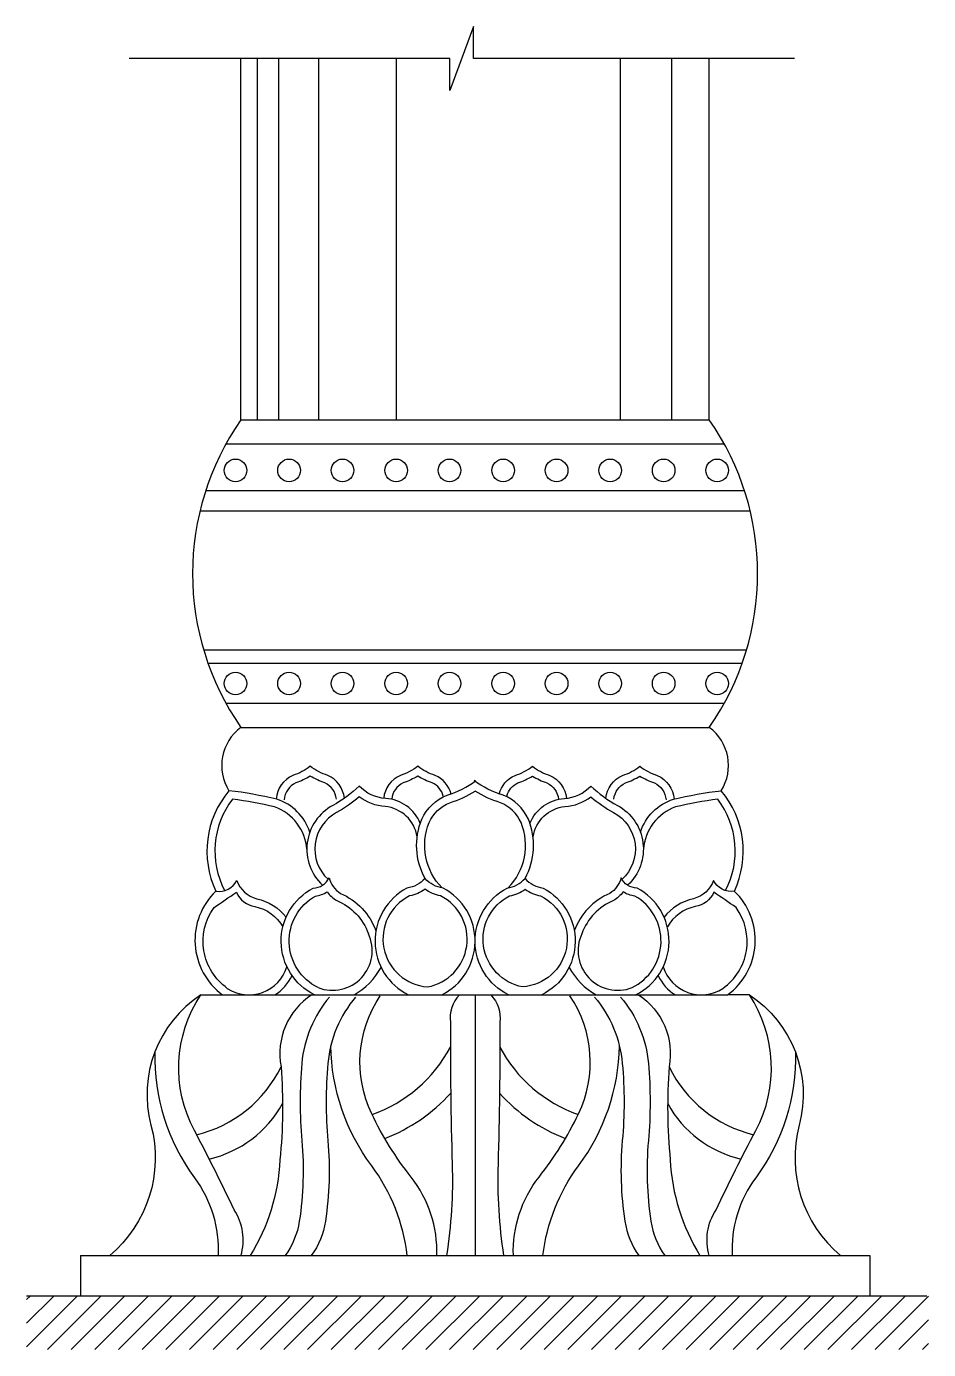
# Model space of a CAD drawing. Extents: x 1500 to 2141, y 1988 to 2928.
import ezdxf

# ---------------------------------------------------------------- set-up
doc = ezdxf.new("R2010")
doc.units = 0
doc.header["$LTSCALE"] = 100
doc.header["$MEASUREMENT"] = 0
for name, color, linetype in [('2', 2, 'CONTINUOUS'), ('3', 3, 'CONTINUOUS'), ('4', 4, 'CONTINUOUS'), ('7', 7, 'CONTINUOUS')]:
    doc.layers.add(name, color=color, linetype=linetype)

msp = doc.modelspace()

# ---------------------------------------------------------------- hatches: boundary and pattern name
at = {"layer": '3'}
h = msp.add_hatch(dxfattribs=at)
h.set_pattern_fill('ANSI31', color=256, scale=95, style=0)
h.set_pattern_definition([(45, (-15912.246, 2865.459), (-8.396893, 8.396893), [])])
h.paths.add_polyline_path([(2140.96, 1987.8), (2140.96, 2026.02), (1500.4, 2026.02), (1500.4, 1987.8)])

# ---------------------------------------------------------------- linework, layer by layer
at = {"layer": '2'}
msp.add_line((1500.4, 2026.02), (2139.83, 2026.02), dxfattribs=at)
at = {"layer": '3'}
for points in [[(2045.67, 2904.91), (1817.85, 2904.91), (1817.85, 2927.68), (1801.06, 2882.15), (1801.06, 2904.91), (1573.24, 2904.91)], [(1664.13, 2904.91), (1664.13, 2648.27)], [(1679.33, 2904.91), (1679.33, 2648.27)], [(1707.83, 2904.91), (1707.83, 2648.27)], [(1762.93, 2904.91), (1762.93, 2648.27)], [(1922.27, 2648.27), (1922.27, 2904.91)], [(1958.63, 2648.27), (1958.63, 2904.91)]]:
    msp.add_lwpolyline(points, dxfattribs=at)
for points in [[(1720.48, 2378.81, 0.266373), (1712.23, 2390.3, -0.057838), (1701.96, 2395.22, -0.057838), (1691.69, 2390.3, 0.274405), (1683.4, 2378.39, 0.274405)], [(1796.39, 2380.97, 0.225364), (1788.53, 2390.3, -0.057838), (1778.26, 2395.22, -0.057838), (1767.99, 2390.3, 0.266329), (1759.74, 2378.81, 0.266329)], [(1841.57, 2380.97, -0.225364), (1849.43, 2390.3, 0.057838), (1859.7, 2395.22, 0.057838), (1869.96, 2390.3, -0.266329), (1878.22, 2378.81, -0.266329)], [(1917.48, 2378.81, -0.266373), (1925.73, 2390.3, 0.057838), (1936, 2395.22, 0.057838), (1946.26, 2390.3, -0.274405), (1954.55, 2378.39, -0.274405)], [(1699.48, 2343.22, 0.297016), (1676.56, 2373.22, 0.026819), (1646.67, 2378.72, 0.026819)], [(1777.79, 2352.03, 0.339606), (1755.15, 2373.58, -0.147923), (1736.75, 2380.42, -0.053986), (1720.62, 2369.29, 0.512678), (1714.56, 2321.83, 0.512678)], [(1795.51, 2315.69, -0.299918), (1786.38, 2362.24, -0.191111), (1801, 2376.27, 0.076323), (1818.98, 2384.55, 0.076323)], [(1842.45, 2315.69, 0.299918), (1851.58, 2362.24, 0.191111), (1836.96, 2376.27, -0.076323), (1818.98, 2384.55, -0.076323)], [(1860.17, 2352.03, -0.339606), (1882.81, 2373.58, 0.147923), (1901.21, 2380.42, 0.053986), (1917.34, 2369.29, -0.512678), (1923.4, 2321.83, -0.512678)], [(1996.9, 2313.85, 0.290027), (1991.29, 2378.72, 0.026819), (1961.39, 2373.22, 0.297016), (1938.48, 2343.22)], [(1643.03, 2244.35, -0.416708), (1633.59, 2301.79, -0.003438), (1649.44, 2312.6, 0.249905), (1662.61, 2302.5, -0.211704), (1682.47, 2288.05)], [(1707.49, 2244.88, -0.600957), (1705.56, 2309.97, 0.118991), (1713.87, 2312.94, 0.098077), (1720.71, 2306.75, -0.212217), (1743.17, 2283.2, -0.212217)], [(1785.22, 2245.41, 0.716328), (1794.45, 2310.09, -0.113924), (1783.45, 2314.79, -0.113924), (1772.45, 2310.09, 0.762066), (1785.22, 2245.41, 0.60326)], [(1852.74, 2245.41, -0.716328), (1843.5, 2310.09, 0.113924), (1854.5, 2314.79, 0.113924), (1865.51, 2310.09, -0.762066), (1852.74, 2245.41, -0.60326)], [(1930.47, 2244.88, 0.600957), (1932.4, 2309.97, -0.118991), (1924.09, 2312.94, -0.098077), (1917.25, 2306.75, 0.212217), (1894.79, 2283.2, 0.212217)], [(1994.93, 2244.35, 0.416708), (2004.36, 2301.79, 0.003438), (1988.51, 2312.6, -0.249905), (1975.35, 2302.5, 0.211704), (1955.49, 2288.05)]]:
    msp.add_lwpolyline(points, format="xyb", dxfattribs=at)
for centre in [(1648.86, 2612.33), (1686.86, 2612.33), (1724.86, 2612.33), (1762.86, 2612.33), (1800.86, 2612.33), (1838.86, 2612.33), (1876.86, 2612.33), (1914.86, 2612.33), (1952.86, 2612.33), (1990.86, 2612.33), (1648.86, 2460.96), (1686.86, 2460.96), (1724.86, 2460.96), (1762.86, 2460.96), (1800.86, 2460.96), (1838.86, 2460.96), (1876.86, 2460.96), (1914.86, 2460.96), (1952.86, 2460.96), (1990.86, 2460.96)]:
    msp.add_circle(centre, 8.02, dxfattribs=at)
msp.add_arc((1695.08, 2341.85), 60.85, 142.70693, 207.40122, dxfattribs=at)
at = {"layer": '4'}
for p, q in [((1652.73, 2648.27), (1652.73, 2904.91)), ((1985.23, 2648.27), (1985.23, 2904.91)), ((1652.73, 2648.27), (1985.23, 2648.27)), ((1652.73, 2429.77), (1985.23, 2429.77)), ((1624.23, 2239.77), (1639.64, 2239.77)), ((1639.64, 2239.77), (1998.32, 2239.77)), ((2013.73, 2239.77), (1998.32, 2239.77)), ((1538.73, 2054.52), (2099.23, 2054.52)), ((1538.73, 2054.52), (1538.73, 2026.02)), ((2099.23, 2054.52), (2099.23, 2026.02)), ((1538.73, 2026.02), (2099.23, 2026.02))]:
    msp.add_line(p, q, dxfattribs=at)
for points in [[(1624.23, 2239.77, 0.322787), (1588.81, 2147.17, -0.290645), (1559.49, 2054.52, -0.290645)], [(2013.73, 2239.77, -0.322787), (2049.14, 2147.17, 0.290645), (2078.47, 2054.52, 0.290645)]]:
    msp.add_lwpolyline(points, format="xyb", dxfattribs=at)
for centre, radius, start, end in [((1809.08, 2539.02), 190.74, 145.05643, 214.94357), ((1828.88, 2539.02), 190.74, 325.05643, 34.94357), ((1672.69, 2402.68), 33.65, 126.38789, 212.17836), ((1965.27, 2402.68), 33.65, 327.82164, 53.61211), ((1695.08, 2341.85), 66.55, 139.84617, 205.27371), ((1942.88, 2341.85), 66.55, 334.72629, 40.15383), ((1942.88, 2341.85), 66.55, 334.72629, 40.15383), ((1668.33, 2278.6), 48.28, 133.8206, 233.54948), ((1969.63, 2278.6), 48.28, 306.45052, 46.1794), ((1969.63, 2278.6), 48.28, 306.45052, 46.1794)]:
    msp.add_arc(centre, radius, start, end, dxfattribs=at)
at = {"layer": '7'}
for p, q in [((1642.08, 2631.17), (1995.88, 2631.17)), ((1627.66, 2597.92), (2010.29, 2597.92)), ((1623.64, 2583.67), (2014.32, 2583.67)), ((1626.19, 2484.87), (2011.77, 2484.87)), ((1629.28, 2475.37), (2008.68, 2475.37)), ((1642.08, 2446.87), (1995.88, 2446.87)), ((1818.98, 2239.77), (1818.98, 2054.52))]:
    msp.add_line(p, q, dxfattribs=at)
for points in [[(1726.15, 2379.39, 0.270514), (1714.31, 2395.62, -0.08047), (1701.96, 2402.13, -0.08047), (1689.61, 2395.62, 0.278563), (1677.72, 2378.8)], [(1801.9, 2382.42, 0.229427), (1790.61, 2395.62, -0.08047), (1778.26, 2402.13, -0.08047), (1765.91, 2395.62, 0.27047), (1754.07, 2379.4)], [(1836.05, 2382.42, -0.229427), (1847.35, 2395.62, 0.08047), (1859.7, 2402.13, 0.08047), (1872.05, 2395.62, -0.27047), (1883.89, 2379.4)], [(1911.8, 2379.39, -0.270514), (1923.65, 2395.62, 0.08047), (1936, 2402.13, 0.08047), (1948.35, 2395.62, -0.278563), (1960.24, 2378.8)], [(1780.04, 2361.55, 0.289289), (1755.5, 2379.27, -0.190838), (1736.7, 2388.11, -0.068662), (1717.91, 2374.3, 0.512678), (1710.67, 2317.66)], [(1783.45, 2322.46, -0.226857), (1781.15, 2364.51, -0.19457), (1799.15, 2381.67, 0.096797), (1819.53, 2391.96, 0.070707)], [(1854.5, 2322.46, 0.226857), (1856.81, 2364.51, 0.19457), (1838.81, 2381.67, -0.096797), (1818.42, 2391.96, -0.070707)], [(1857.92, 2361.55, -0.289289), (1882.46, 2379.27, 0.190838), (1901.25, 2388.11, 0.068662), (1920.05, 2374.3, -0.512678), (1927.28, 2317.66)], [(1701.58, 2355.33, 0.243736), (1678.1, 2378.72, 0.029775), (1644.21, 2384.76)], [(1936.38, 2355.33, -0.243736), (1959.86, 2378.72, -0.029775), (1993.75, 2384.76)], [(1704.96, 2239.77, -0.61175), (1703.92, 2315.57, 0.280458), (1715.36, 2322.96, 0.196864), (1723.31, 2311.84, -0.209539), (1748.53, 2285.12, -0.145994)], [(1795.27, 2239.77, 0.61175), (1796.32, 2315.57, -0.180306), (1783.45, 2322.46, -0.180306), (1770.59, 2315.57, 0.61175), (1771.64, 2239.77)], [(1842.69, 2239.77, -0.61175), (1841.64, 2315.57, 0.180306), (1854.5, 2322.46, 0.180306), (1867.37, 2315.57, -0.61175), (1866.32, 2239.77)], [(1932.99, 2239.77, 0.61175), (1934.04, 2315.57, -0.280458), (1922.6, 2322.96, -0.196864), (1914.65, 2311.84, 0.209539), (1889.42, 2285.12, 0.145994)], [(1634.9, 2313.44, 0.32206), (1649.77, 2321.03, 0.254546), (1663.89, 2308.05, -0.176774), (1684.76, 2294.85, -0.176774)], [(2003.06, 2313.44, -0.32206), (1988.19, 2321.03, -0.254546), (1974.06, 2308.05, 0.176774), (1953.2, 2294.85, 0.176774)], [(1652.67, 2054.52, 0.220117), (1647.87, 2087.09, 0.009983), (1619.71, 2143.32, -0.276563), (1624.23, 2239.77)], [(1702.99, 2239.77, 0.304987), (1681.22, 2188.71, -0.042207), (1680.41, 2122.47, -0.126869), (1659.29, 2054.52, -0.126869)], [(1715.63, 2238.17, 0.15492), (1695.93, 2191.06, 0.044385), (1695.93, 2136.19, -0.060067), (1694.14, 2078.94, -0.118683), (1684.17, 2054.52)], [(1734.14, 2238.17, 0.15492), (1714.44, 2191.06, 0.044385), (1714.44, 2136.19, -0.060067), (1712.65, 2078.94, -0.118683), (1702.68, 2054.52)], [(1791.79, 2054.52, 0.177067), (1773.51, 2110.36, -0.055136), (1745.54, 2155.31, -0.265461), (1751.62, 2239.13)], [(1807.84, 2239.77, 0.234994), (1801.49, 2220.3, 0.009148), (1802.7, 2119.47, -0.045583), (1798.75, 2054.52)], [(1830.12, 2239.77, -0.234994), (1836.47, 2220.3, -0.009148), (1835.25, 2119.47, 0.045583), (1839.2, 2054.52)], [(1846.17, 2054.52, -0.177067), (1864.44, 2110.36, 0.055136), (1892.42, 2155.31, 0.265461), (1886.34, 2239.13)], [(1903.81, 2238.17, -0.15492), (1923.52, 2191.06, -0.044385), (1923.52, 2136.19, 0.060067), (1925.31, 2078.94, 0.118683), (1935.28, 2054.52)], [(1922.32, 2238.17, -0.15492), (1942.03, 2191.06, -0.044385), (1942.03, 2136.19, 0.060067), (1943.82, 2078.94, 0.118683), (1953.79, 2054.52)], [(1934.97, 2239.77, -0.304987), (1956.74, 2188.71, 0.042207), (1957.55, 2122.47, 0.126869), (1978.66, 2054.52, 0.126869)], [(1985.28, 2054.52, -0.220117), (1990.08, 2087.09, -0.009983), (2018.25, 2143.32, 0.276563), (2013.73, 2239.77)], [(1770.82, 2054.52, 0.131666), (1745.54, 2118.25, -0.156843), (1716.5, 2203.52)], [(1867.14, 2054.52, -0.131666), (1892.42, 2118.25, 0.156843), (1921.46, 2203.52)], [(1591.58, 2199.19, 0.168132), (1619.74, 2109.76, -0.17408), (1636.43, 2054.52, -0.17408)], [(2046.38, 2199.19, -0.168132), (2018.22, 2109.76, 0.17408), (2001.52, 2054.52, 0.17408)]]:
    msp.add_lwpolyline(points, format="xyb", dxfattribs=at)
for centre, radius, start, end in [((1717.68, 2271.16), 28.19, 248.81506, 25.27934), ((1920.28, 2271.16), 28.19, 154.72066, 291.18494), ((1658.38, 2268.01), 28.21, 237.01608, 342.90749), ((1708.39, 2283.26), 49.98, 299.50777, 331.31118), ((1929.57, 2283.26), 49.98, 208.68882, 240.49223), ((1979.57, 2268.01), 28.21, 197.09251, 302.98392), ((1660.5, 2266.62), 31.4, 301.21769, 335.18588), ((1977.46, 2266.62), 31.4, 204.81412, 238.78231), ((1712.2, 2250.12), 101.11, 289.40986, 331.95362), ((1925.76, 2250.12), 101.11, 208.04638, 250.59014), ((1599.99, 2228.15), 90.3, 283.61731, 334.10127), ((2037.97, 2228.15), 90.3, 205.89873, 256.38269), ((1611.92, 2201.42), 80.39, 283.11031, 331.01586), ((1712.2, 2250.12), 120.11, 290.77838, 318.12605), ((1925.76, 2250.12), 120.11, 221.87395, 249.22162), ((2026.04, 2201.42), 80.39, 208.98414, 256.88969)]:
    msp.add_arc(centre, radius, start, end, dxfattribs=at)

doc.saveas('drawing.dxf')
